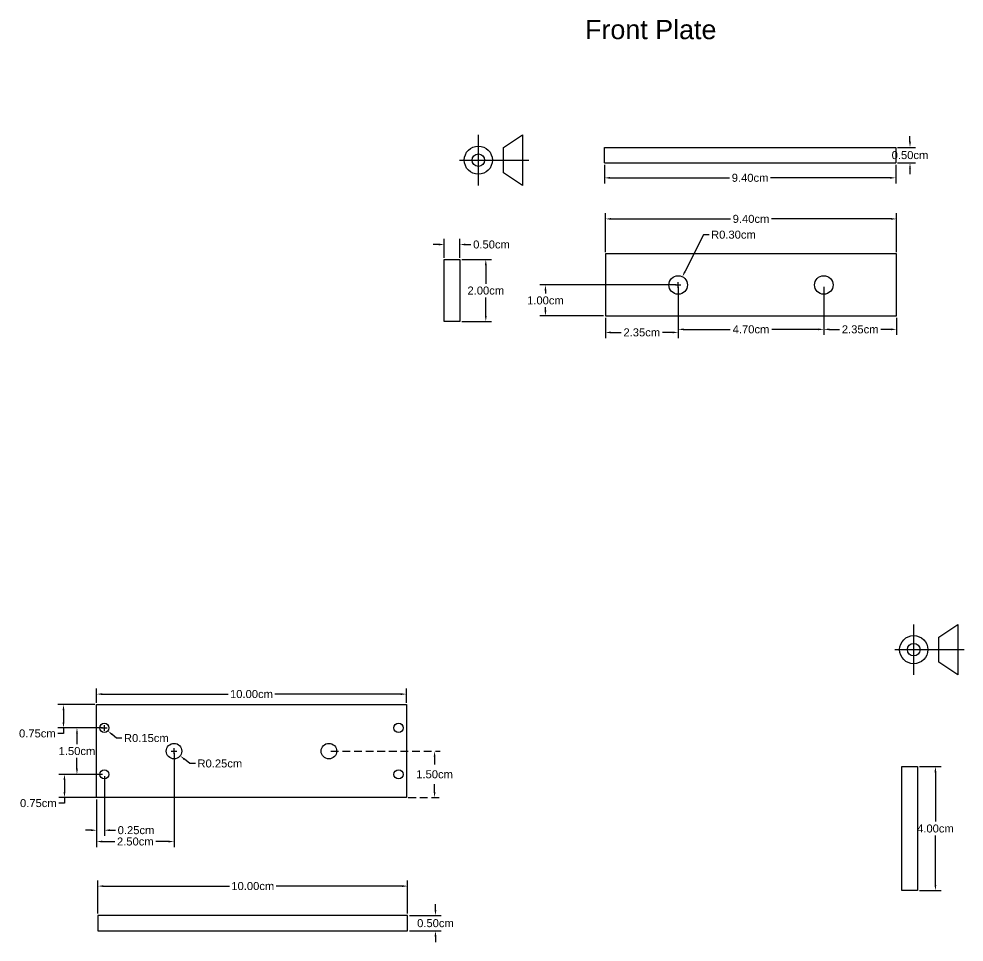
# Model space of a CAD drawing. Header units: inches. Extents: x 15 to 123, y 4 to 42.
# Drawn here: x 42.49 to 73.01, y 11.83 to 41.64 of the extents above; entities that cross this region are included whole.
import ezdxf

# ---------------------------------------------------------------- set-up
doc = ezdxf.new("R2010")
doc.units = ezdxf.units.IN
doc.header["$MEASUREMENT"] = 0
doc.linetypes.add('HIDDEN', pattern=[0.375, 0.25, -0.125])
doc.layers.add('dim', color=250, linetype='Continuous')
doc.styles.get("Standard").update_dxf_attribs({"font": 'arial.ttf'})
doc.dimstyles.get("Standard").update_dxf_attribs({"dimtxt": 0.2585, "dimasz": 0.18, "dimexe": 0.18, "dimexo": 0.0625, "dimgap": 0.09, "dimtad": 0, "dimtih": 1, "dimtoh": 1, "dimzin": 0, "dimdsep": 46, "dimtxsty": 'Standard', "dimcen": 0.09, "dimazin": 0, "dimtfac": 1, "dimtofl": 0, "dimtmove": 0, "dimatfit": 3, "dimfxl": 1, "dimtolj": 1, "dimtzin": 0, "dimlwd": 30, "dimarcsym": 0})

# ---------------------------------------------------------------- blocks, each defined once
blk = doc.blocks.new('*D16')
at = {"layer": 'Defpoints', "color": 0, "lineweight": -3, "transparency": 16777216}
for p in [(55.042, 13.641), (45.042, 12.693), (55.042, 12.693)]:
    blk.add_point(p, dxfattribs=at)
at = {"layer": 'dim', "color": 0, "lineweight": -2, "transparency": 16777216}
for p, q in [((45.042, 12.755), (45.042, 13.821)), ((55.042, 12.755), (55.042, 13.821))]:
    blk.add_line(p, q, dxfattribs=at)
at = {"layer": 'dim', "color": 0, "lineweight": 30, "transparency": 16777216}
for p, q in [((45.222, 13.641), (49.29, 13.641)), ((54.862, 13.641), (50.793, 13.641))]:
    blk.add_line(p, q, dxfattribs=at)
at = {"layer": 'dim', "color": 0, "lineweight": -3, "transparency": 16777216}
for points in [[(45.222, 13.671), (45.222, 13.611), (45.042, 13.641)], [(54.862, 13.671), (54.862, 13.611), (55.042, 13.641)]]:
    blk.add_solid(points, dxfattribs=at)
at = {"layer": 'dim', "color": 0, "transparency": 16777216, "insert": (50.042, 13.641), "char_height": 0.2585, "attachment_point": 5}
blk.add_mtext('\\A1;10.00cm', dxfattribs=at)
blk = doc.blocks.new('*D17')
at = {"layer": 'Defpoints', "color": 0, "lineweight": -3, "transparency": 16777216}
for p in [(55.042, 12.693), (55.94, 12.693), (55.042, 12.193)]:
    blk.add_point(p, dxfattribs=at)
at = {"layer": 'dim', "color": 0, "lineweight": 30, "transparency": 16777216}
for p, q in [((55.94, 12.873), (55.94, 13.053)), ((55.94, 12.013), (55.94, 11.833))]:
    blk.add_line(p, q, dxfattribs=at)
at = {"layer": 'dim', "color": 0, "lineweight": -2, "transparency": 16777216}
for p, q in [((55.104, 12.693), (56.12, 12.693)), ((55.104, 12.193), (56.12, 12.193))]:
    blk.add_line(p, q, dxfattribs=at)
at = {"layer": 'dim', "color": 0, "lineweight": -3, "transparency": 16777216}
for points in [[(55.91, 12.873), (55.97, 12.873), (55.94, 12.693)], [(55.91, 12.013), (55.97, 12.013), (55.94, 12.193)]]:
    blk.add_solid(points, dxfattribs=at)
at = {"layer": 'dim', "color": 0, "transparency": 16777216, "insert": (55.94, 12.443), "char_height": 0.2585, "attachment_point": 5}
blk.add_mtext('\\A1;0.50cm', dxfattribs=at)
blk = doc.blocks.new('*D18')
at = {"layer": 'Defpoints', "color": 0, "lineweight": -3, "transparency": 16777216}
for p in [(55, 19.841), (45, 19.5), (55, 19.5)]:
    blk.add_point(p, dxfattribs=at)
at = {"layer": 'dim', "color": 0, "lineweight": -2, "transparency": 16777216}
for p, q in [((45, 19.562), (45, 20.021)), ((55, 19.562), (55, 20.021))]:
    blk.add_line(p, q, dxfattribs=at)
at = {"layer": 'dim', "color": 0, "lineweight": 30, "transparency": 16777216}
for p, q in [((45.18, 19.841), (49.249, 19.841)), ((54.82, 19.841), (50.751, 19.841))]:
    blk.add_line(p, q, dxfattribs=at)
at = {"layer": 'dim', "color": 0, "lineweight": -3, "transparency": 16777216}
for points in [[(45.18, 19.871), (45.18, 19.811), (45, 19.841)], [(54.82, 19.871), (54.82, 19.811), (55, 19.841)]]:
    blk.add_solid(points, dxfattribs=at)
at = {"layer": 'dim', "color": 0, "transparency": 16777216, "insert": (50, 19.841), "char_height": 0.2585, "attachment_point": 5}
blk.add_mtext('\\A1;10.00cm', dxfattribs=at)
blk = doc.blocks.new('*D19')
at = {"layer": 'Defpoints', "color": 0, "lineweight": -3, "transparency": 16777216}
for p in [(45.25, 18.75), (45.364, 18.653)]:
    blk.add_point(p, dxfattribs=at)
at = {"layer": 'dim', "color": 0, "lineweight": -2, "transparency": 16777216}
for p, q in [((45.16, 18.75), (45.34, 18.75)), ((45.25, 18.66), (45.25, 18.84))]:
    blk.add_line(p, q, dxfattribs=at)
at = {"layer": 'dim', "color": 0, "lineweight": 30, "transparency": 16777216}
for p, q in [((45.639, 18.42), (45.502, 18.536)), ((45.819, 18.42), (45.639, 18.42))]:
    blk.add_line(p, q, dxfattribs=at)
at = {"layer": 'dim', "color": 0, "lineweight": -3, "transparency": 16777216}
blk.add_solid([(45.521, 18.559), (45.482, 18.514), (45.364, 18.653)], dxfattribs=at)
at = {"layer": 'dim', "color": 0, "transparency": 16777216, "insert": (46.606, 18.42), "char_height": 0.2585, "attachment_point": 5}
blk.add_mtext('\\A1;R0.15cm', dxfattribs=at)
blk = doc.blocks.new('*D20')
at = {"layer": 'Defpoints', "color": 0, "lineweight": -3, "transparency": 16777216}
for p in [(47.5, 18), (47.697, 17.846)]:
    blk.add_point(p, dxfattribs=at)
at = {"layer": 'dim', "color": 0, "lineweight": -2, "transparency": 16777216}
for p, q in [((47.5, 17.91), (47.5, 18.09)), ((47.41, 18), (47.59, 18))]:
    blk.add_line(p, q, dxfattribs=at)
at = {"layer": 'dim', "color": 0, "lineweight": 30, "transparency": 16777216}
for p, q in [((48.012, 17.6), (47.839, 17.735)), ((48.192, 17.6), (48.012, 17.6))]:
    blk.add_line(p, q, dxfattribs=at)
at = {"layer": 'dim', "color": 0, "lineweight": -3, "transparency": 16777216}
blk.add_solid([(47.857, 17.759), (47.82, 17.712), (47.697, 17.846)], dxfattribs=at)
at = {"layer": 'dim', "color": 0, "transparency": 16777216, "insert": (48.979, 17.6), "char_height": 0.2585, "attachment_point": 5}
blk.add_mtext('\\A1;R0.25cm', dxfattribs=at)
blk = doc.blocks.new('*D23')
at = {"layer": 'Defpoints', "color": 0, "lineweight": -3, "transparency": 16777216}
for p in [(45.25, 17.25), (45, 16.5), (45.25, 15.446)]:
    blk.add_point(p, dxfattribs=at)
at = {"layer": 'dim', "color": 0, "lineweight": -2, "transparency": 16777216}
for p, q in [((45.25, 17.188), (45.25, 15.266)), ((45, 16.438), (45, 15.266))]:
    blk.add_line(p, q, dxfattribs=at)
at = {"layer": 'dim', "color": 0, "lineweight": 30, "transparency": 16777216}
for p, q in [((44.82, 15.446), (44.64, 15.446)), ((45.43, 15.446), (45.61, 15.446))]:
    blk.add_line(p, q, dxfattribs=at)
at = {"layer": 'dim', "color": 0, "lineweight": -3, "transparency": 16777216}
for points in [[(44.82, 15.476), (44.82, 15.416), (45, 15.446)], [(45.43, 15.476), (45.43, 15.416), (45.25, 15.446)]]:
    blk.add_solid(points, dxfattribs=at)
at = {"layer": 'dim', "color": 0, "transparency": 16777216, "insert": (46.273, 15.446), "char_height": 0.2585, "attachment_point": 5}
blk.add_mtext('\\A1;0.25cm', dxfattribs=at)
blk = doc.blocks.new('*D24')
at = {"layer": 'Defpoints', "color": 0, "lineweight": -3, "transparency": 16777216}
for p in [(47.5, 18), (45, 16.5), (47.5, 15.08)]:
    blk.add_point(p, dxfattribs=at)
at = {"layer": 'dim', "color": 0, "lineweight": -2, "transparency": 16777216}
for p, q in [((47.5, 17.938), (47.5, 14.9)), ((45, 16.438), (45, 14.9))]:
    blk.add_line(p, q, dxfattribs=at)
at = {"layer": 'dim', "color": 0, "lineweight": 30, "transparency": 16777216}
for p, q in [((45.18, 15.08), (45.585, 15.08)), ((47.32, 15.08), (46.915, 15.08))]:
    blk.add_line(p, q, dxfattribs=at)
at = {"layer": 'dim', "color": 0, "lineweight": -3, "transparency": 16777216}
for points in [[(45.18, 15.11), (45.18, 15.05), (45, 15.08)], [(47.32, 15.11), (47.32, 15.05), (47.5, 15.08)]]:
    blk.add_solid(points, dxfattribs=at)
at = {"layer": 'dim', "color": 0, "transparency": 16777216, "insert": (46.25, 15.08), "char_height": 0.2585, "attachment_point": 5}
blk.add_mtext('\\A1;2.50cm', dxfattribs=at)
blk = doc.blocks.new('*D25')
at = {"layer": 'Defpoints', "color": 0, "lineweight": -3, "transparency": 16777216}
for p in [(45, 19.5), (43.931, 18.75), (45.25, 18.75)]:
    blk.add_point(p, dxfattribs=at)
at = {"layer": 'dim', "color": 0, "lineweight": -2, "transparency": 16777216}
for p, q in [((44.938, 19.5), (43.751, 19.5)), ((45.188, 18.75), (43.751, 18.75))]:
    blk.add_line(p, q, dxfattribs=at)
at = {"layer": 'dim', "color": 0, "lineweight": 30, "transparency": 16777216}
for p, q in [((43.931, 19.32), (43.931, 18.93)), ((43.931, 18.75), (43.931, 18.57)), ((43.931, 18.57), (43.751, 18.57))]:
    blk.add_line(p, q, dxfattribs=at)
at = {"layer": 'dim', "color": 0, "lineweight": -3, "transparency": 16777216}
for points in [[(43.901, 19.32), (43.961, 19.32), (43.931, 19.5)], [(43.901, 18.93), (43.961, 18.93), (43.931, 18.75)]]:
    blk.add_solid(points, dxfattribs=at)
at = {"layer": 'dim', "color": 0, "transparency": 16777216, "insert": (43.088, 18.57), "char_height": 0.2585, "attachment_point": 5}
blk.add_mtext('\\A1;0.75cm', dxfattribs=at)
blk = doc.blocks.new('*D26')
at = {"layer": 'Defpoints', "color": 0, "lineweight": -3, "transparency": 16777216}
for p in [(45.25, 18.75), (44.366, 17.25), (45.25, 17.25)]:
    blk.add_point(p, dxfattribs=at)
at = {"layer": 'dim', "color": 0, "lineweight": -2, "transparency": 16777216}
for p, q in [((45.188, 18.75), (44.186, 18.75)), ((45.188, 17.25), (44.186, 17.25))]:
    blk.add_line(p, q, dxfattribs=at)
at = {"layer": 'dim', "color": 0, "lineweight": 30, "transparency": 16777216}
for p, q in [((44.366, 18.57), (44.366, 18.222)), ((44.366, 17.43), (44.366, 17.778))]:
    blk.add_line(p, q, dxfattribs=at)
at = {"layer": 'dim', "color": 0, "lineweight": -3, "transparency": 16777216}
for points in [[(44.336, 18.57), (44.396, 18.57), (44.366, 18.75)], [(44.336, 17.43), (44.396, 17.43), (44.366, 17.25)]]:
    blk.add_solid(points, dxfattribs=at)
at = {"layer": 'dim', "color": 0, "transparency": 16777216, "insert": (44.366, 18), "char_height": 0.2585, "attachment_point": 5}
blk.add_mtext('\\A1;1.50cm', dxfattribs=at)
blk = doc.blocks.new('*D27')
at = {"layer": 'Defpoints', "color": 0, "lineweight": -3, "transparency": 16777216}
for p in [(45.25, 17.25), (43.963, 16.5), (45.25, 16.5)]:
    blk.add_point(p, dxfattribs=at)
at = {"layer": 'dim', "color": 0, "lineweight": -2, "transparency": 16777216}
for p, q in [((45.188, 17.25), (43.783, 17.25)), ((45.188, 16.5), (43.783, 16.5))]:
    blk.add_line(p, q, dxfattribs=at)
at = {"layer": 'dim', "color": 0, "lineweight": 30, "transparency": 16777216}
for p, q in [((43.963, 17.07), (43.963, 16.68)), ((43.963, 16.5), (43.963, 16.32)), ((43.963, 16.32), (43.783, 16.32))]:
    blk.add_line(p, q, dxfattribs=at)
at = {"layer": 'dim', "color": 0, "lineweight": -3, "transparency": 16777216}
for points in [[(43.933, 17.07), (43.993, 17.07), (43.963, 17.25)], [(43.933, 16.68), (43.993, 16.68), (43.963, 16.5)]]:
    blk.add_solid(points, dxfattribs=at)
at = {"layer": 'dim', "color": 0, "transparency": 16777216, "insert": (43.12, 16.32), "char_height": 0.2585, "attachment_point": 5}
blk.add_mtext('\\A1;0.75cm', dxfattribs=at)
blk = doc.blocks.new('*D37')
at = {"layer": 'Defpoints', "color": 0, "lineweight": -3, "transparency": 16777216}
for p in [(71.499, 17.5), (71.499, 13.5), (72.08, 13.5)]:
    blk.add_point(p, dxfattribs=at)
at = {"layer": 'dim', "color": 0, "lineweight": -2, "transparency": 16777216}
for p, q in [((71.561, 17.5), (72.26, 17.5)), ((71.561, 13.5), (72.26, 13.5))]:
    blk.add_line(p, q, dxfattribs=at)
at = {"layer": 'dim', "color": 0, "lineweight": 30, "transparency": 16777216}
for p, q in [((72.08, 17.32), (72.08, 15.722)), ((72.08, 13.68), (72.08, 15.278))]:
    blk.add_line(p, q, dxfattribs=at)
at = {"layer": 'dim', "color": 0, "lineweight": -3, "transparency": 16777216}
for points in [[(72.05, 17.32), (72.11, 17.32), (72.08, 17.5)], [(72.05, 13.68), (72.11, 13.68), (72.08, 13.5)]]:
    blk.add_solid(points, dxfattribs=at)
at = {"layer": 'dim', "color": 0, "transparency": 16777216, "insert": (72.08, 15.5), "char_height": 0.2585, "attachment_point": 5}
blk.add_mtext('\\A1;4.00cm', dxfattribs=at)
blk = doc.blocks.new('*D39')
at = {"layer": 'Defpoints', "color": 0, "lineweight": -3, "transparency": 16777216}
for p in [(63.911, 33.32), (63.776, 33.052)]:
    blk.add_point(p, dxfattribs=at)
at = {"layer": 'dim', "color": 0, "lineweight": 30, "transparency": 16777216}
for p, q in [((64.593, 34.675), (63.991, 33.48)), ((64.773, 34.675), (64.593, 34.675))]:
    blk.add_line(p, q, dxfattribs=at)
at = {"layer": 'dim', "color": 0, "lineweight": -2, "transparency": 16777216}
for p, q in [((63.686, 33.052), (63.866, 33.052)), ((63.776, 32.962), (63.776, 33.142))]:
    blk.add_line(p, q, dxfattribs=at)
at = {"layer": 'dim', "color": 0, "lineweight": -3, "transparency": 16777216}
blk.add_solid([(63.965, 33.494), (64.018, 33.467), (63.911, 33.32)], dxfattribs=at)
at = {"layer": 'dim', "color": 0, "transparency": 16777216, "insert": (65.559, 34.675), "char_height": 0.2585, "attachment_point": 5}
blk.add_mtext('\\A1;R0.30cm', dxfattribs=at)
blk = doc.blocks.new('*D40')
at = {"layer": 'Defpoints', "color": 0, "lineweight": -3, "transparency": 16777216}
for p in [(70.826, 35.185), (61.426, 34.052), (70.826, 34.052)]:
    blk.add_point(p, dxfattribs=at)
at = {"layer": 'dim', "color": 0, "lineweight": -2, "transparency": 16777216}
for p, q in [((61.426, 34.114), (61.426, 35.365)), ((70.826, 34.114), (70.826, 35.365))]:
    blk.add_line(p, q, dxfattribs=at)
at = {"layer": 'dim', "color": 0, "lineweight": 30, "transparency": 16777216}
for p, q in [((61.606, 35.185), (65.463, 35.185)), ((70.646, 35.185), (66.789, 35.185))]:
    blk.add_line(p, q, dxfattribs=at)
at = {"layer": 'dim', "color": 0, "lineweight": -3, "transparency": 16777216}
for points in [[(61.606, 35.215), (61.606, 35.155), (61.426, 35.185)], [(70.646, 35.215), (70.646, 35.155), (70.826, 35.185)]]:
    blk.add_solid(points, dxfattribs=at)
at = {"layer": 'dim', "color": 0, "transparency": 16777216, "insert": (66.126, 35.185), "char_height": 0.2585, "attachment_point": 5}
blk.add_mtext('\\A1;9.40cm', dxfattribs=at)
blk = doc.blocks.new('*D41')
at = {"layer": 'Defpoints', "color": 0, "lineweight": -3, "transparency": 16777216}
for p in [(63.776, 33.052), (61.426, 32.052), (63.776, 31.519)]:
    blk.add_point(p, dxfattribs=at)
at = {"layer": 'dim', "color": 0, "lineweight": -2, "transparency": 16777216}
for p, q in [((63.776, 32.989), (63.776, 31.339)), ((61.426, 31.989), (61.426, 31.339))]:
    blk.add_line(p, q, dxfattribs=at)
at = {"layer": 'dim', "color": 0, "lineweight": 30, "transparency": 16777216}
for p, q in [((61.606, 31.519), (61.936, 31.519)), ((63.596, 31.519), (63.266, 31.519))]:
    blk.add_line(p, q, dxfattribs=at)
at = {"layer": 'dim', "color": 0, "lineweight": -3, "transparency": 16777216}
for points in [[(61.606, 31.549), (61.606, 31.489), (61.426, 31.519)], [(63.596, 31.549), (63.596, 31.489), (63.776, 31.519)]]:
    blk.add_solid(points, dxfattribs=at)
at = {"layer": 'dim', "color": 0, "transparency": 16777216, "insert": (62.601, 31.519), "char_height": 0.2585, "attachment_point": 5}
blk.add_mtext('\\A1;2.35cm', dxfattribs=at)
blk = doc.blocks.new('*D42')
at = {"layer": 'Defpoints', "color": 0, "lineweight": -3, "transparency": 16777216}
for p in [(68.476, 33.052), (70.826, 32.052), (70.826, 31.618)]:
    blk.add_point(p, dxfattribs=at)
at = {"layer": 'dim', "color": 0, "lineweight": -2, "transparency": 16777216}
for p, q in [((68.476, 32.989), (68.476, 31.438)), ((70.826, 31.989), (70.826, 31.438))]:
    blk.add_line(p, q, dxfattribs=at)
at = {"layer": 'dim', "color": 0, "lineweight": 30, "transparency": 16777216}
for p, q in [((68.656, 31.618), (68.986, 31.618)), ((70.646, 31.618), (70.316, 31.618))]:
    blk.add_line(p, q, dxfattribs=at)
at = {"layer": 'dim', "color": 0, "lineweight": -3, "transparency": 16777216}
for points in [[(68.656, 31.648), (68.656, 31.588), (68.476, 31.618)], [(70.646, 31.648), (70.646, 31.588), (70.826, 31.618)]]:
    blk.add_solid(points, dxfattribs=at)
at = {"layer": 'dim', "color": 0, "transparency": 16777216, "insert": (69.651, 31.618), "char_height": 0.2585, "attachment_point": 5}
blk.add_mtext('\\A1;2.35cm', dxfattribs=at)
blk = doc.blocks.new('*D43')
at = {"layer": 'Defpoints', "color": 0, "lineweight": -3, "transparency": 16777216}
for p in [(63.776, 33.052), (68.476, 33.052), (68.476, 31.618)]:
    blk.add_point(p, dxfattribs=at)
at = {"layer": 'dim', "color": 0, "lineweight": -2, "transparency": 16777216}
for p, q in [((63.776, 32.989), (63.776, 31.438)), ((68.476, 32.989), (68.476, 31.438))]:
    blk.add_line(p, q, dxfattribs=at)
at = {"layer": 'dim', "color": 0, "lineweight": 30, "transparency": 16777216}
for p, q in [((63.956, 31.618), (65.458, 31.618)), ((68.296, 31.618), (66.794, 31.618))]:
    blk.add_line(p, q, dxfattribs=at)
at = {"layer": 'dim', "color": 0, "lineweight": -3, "transparency": 16777216}
for points in [[(63.956, 31.648), (63.956, 31.588), (63.776, 31.618)], [(68.296, 31.648), (68.296, 31.588), (68.476, 31.618)]]:
    blk.add_solid(points, dxfattribs=at)
at = {"layer": 'dim', "color": 0, "transparency": 16777216, "insert": (66.126, 31.618), "char_height": 0.2585, "attachment_point": 5}
blk.add_mtext('\\A1;4.70cm', dxfattribs=at)
blk = doc.blocks.new('*D44')
at = {"layer": 'Defpoints', "color": 0, "lineweight": -3, "transparency": 16777216}
for p in [(63.776, 33.052), (59.49, 32.052), (61.426, 32.052)]:
    blk.add_point(p, dxfattribs=at)
at = {"layer": 'dim', "color": 0, "lineweight": -2, "transparency": 16777216}
for p, q in [((63.713, 33.052), (59.31, 33.052)), ((61.363, 32.052), (59.31, 32.052))]:
    blk.add_line(p, q, dxfattribs=at)
at = {"layer": 'dim', "color": 0, "lineweight": 30, "transparency": 16777216}
for p, q in [((59.49, 32.872), (59.49, 32.774)), ((59.49, 32.232), (59.49, 32.33))]:
    blk.add_line(p, q, dxfattribs=at)
at = {"layer": 'dim', "color": 0, "lineweight": -3, "transparency": 16777216}
for points in [[(59.46, 32.872), (59.52, 32.872), (59.49, 33.052)], [(59.46, 32.232), (59.52, 32.232), (59.49, 32.052)]]:
    blk.add_solid(points, dxfattribs=at)
at = {"layer": 'dim', "color": 0, "transparency": 16777216, "insert": (59.49, 32.552), "char_height": 0.2585, "attachment_point": 5}
blk.add_mtext('\\A1;1.00cm', dxfattribs=at)
blk = doc.blocks.new('*D45')
at = {"layer": 'Defpoints', "color": 0, "lineweight": -3, "transparency": 16777216}
for p in [(56.726, 34.358), (56.226, 33.87), (56.726, 33.87)]:
    blk.add_point(p, dxfattribs=at)
at = {"layer": 'dim', "color": 0, "lineweight": -2, "transparency": 16777216}
for p, q in [((56.226, 33.933), (56.226, 34.538)), ((56.726, 33.933), (56.726, 34.538))]:
    blk.add_line(p, q, dxfattribs=at)
at = {"layer": 'dim', "color": 0, "lineweight": 30, "transparency": 16777216}
for p, q in [((56.046, 34.358), (55.866, 34.358)), ((56.906, 34.358), (57.086, 34.358))]:
    blk.add_line(p, q, dxfattribs=at)
at = {"layer": 'dim', "color": 0, "lineweight": -3, "transparency": 16777216}
for points in [[(56.046, 34.388), (56.046, 34.328), (56.226, 34.358)], [(56.906, 34.388), (56.906, 34.328), (56.726, 34.358)]]:
    blk.add_solid(points, dxfattribs=at)
at = {"layer": 'dim', "color": 0, "transparency": 16777216, "insert": (57.749, 34.358), "char_height": 0.2585, "attachment_point": 5}
blk.add_mtext('\\A1;0.50cm', dxfattribs=at)
blk = doc.blocks.new('*D46')
at = {"layer": 'Defpoints', "color": 0, "lineweight": -3, "transparency": 16777216}
for p in [(56.726, 33.87), (57.565, 33.87), (56.726, 31.87)]:
    blk.add_point(p, dxfattribs=at)
at = {"layer": 'dim', "color": 0, "lineweight": -2, "transparency": 16777216}
for p, q in [((56.788, 33.87), (57.745, 33.87)), ((56.788, 31.87), (57.745, 31.87))]:
    blk.add_line(p, q, dxfattribs=at)
at = {"layer": 'dim', "color": 0, "lineweight": 30, "transparency": 16777216}
for p, q in [((57.565, 33.69), (57.565, 33.092)), ((57.565, 32.05), (57.565, 32.648))]:
    blk.add_line(p, q, dxfattribs=at)
at = {"layer": 'dim', "color": 0, "lineweight": -3, "transparency": 16777216}
for points in [[(57.535, 33.69), (57.595, 33.69), (57.565, 33.87)], [(57.535, 32.05), (57.595, 32.05), (57.565, 31.87)]]:
    blk.add_solid(points, dxfattribs=at)
at = {"layer": 'dim', "color": 0, "transparency": 16777216, "insert": (57.565, 32.87), "char_height": 0.2585, "attachment_point": 5}
blk.add_mtext('\\A1;2.00cm', dxfattribs=at)
blk = doc.blocks.new('*D47')
at = {"layer": 'Defpoints', "color": 0, "lineweight": -3, "transparency": 16777216}
for p in [(61.397, 36.994), (70.797, 36.994), (70.797, 36.511)]:
    blk.add_point(p, dxfattribs=at)
at = {"layer": 'dim', "color": 0, "lineweight": -2, "transparency": 16777216}
for p, q in [((61.397, 36.931), (61.397, 36.331)), ((70.797, 36.931), (70.797, 36.331))]:
    blk.add_line(p, q, dxfattribs=at)
at = {"layer": 'dim', "color": 0, "lineweight": 30, "transparency": 16777216}
for p, q in [((61.577, 36.511), (65.434, 36.511)), ((70.617, 36.511), (66.76, 36.511))]:
    blk.add_line(p, q, dxfattribs=at)
at = {"layer": 'dim', "color": 0, "lineweight": -3, "transparency": 16777216}
for points in [[(61.577, 36.541), (61.577, 36.481), (61.397, 36.511)], [(70.617, 36.541), (70.617, 36.481), (70.797, 36.511)]]:
    blk.add_solid(points, dxfattribs=at)
at = {"layer": 'dim', "color": 0, "transparency": 16777216, "insert": (66.097, 36.511), "char_height": 0.2585, "attachment_point": 5}
blk.add_mtext('\\A1;9.40cm', dxfattribs=at)
blk = doc.blocks.new('*D48')
at = {"layer": 'Defpoints', "color": 0, "lineweight": -3, "transparency": 16777216}
for p in [(70.797, 37.494), (70.797, 36.994), (71.259, 36.994)]:
    blk.add_point(p, dxfattribs=at)
at = {"layer": 'dim', "color": 0, "lineweight": 30, "transparency": 16777216}
for p, q in [((71.259, 37.674), (71.259, 37.854)), ((71.259, 36.814), (71.259, 36.634))]:
    blk.add_line(p, q, dxfattribs=at)
at = {"layer": 'dim', "color": 0, "lineweight": -2, "transparency": 16777216}
for p, q in [((70.86, 37.494), (71.439, 37.494)), ((70.86, 36.994), (71.439, 36.994))]:
    blk.add_line(p, q, dxfattribs=at)
at = {"layer": 'dim', "color": 0, "lineweight": -3, "transparency": 16777216}
for points in [[(71.229, 37.674), (71.289, 37.674), (71.259, 37.494)], [(71.229, 36.814), (71.289, 36.814), (71.259, 36.994)]]:
    blk.add_solid(points, dxfattribs=at)
at = {"layer": 'dim', "color": 0, "transparency": 16777216, "insert": (71.259, 37.244), "char_height": 0.2585, "attachment_point": 5}
blk.add_mtext('\\A1;0.50cm', dxfattribs=at)
blk = doc.blocks.new('*D64')
at = {"layer": 'Defpoints', "color": 0, "linetype": 'HIDDEN', "lineweight": -3, "transparency": 16777216}
for p in [(52.5, 18), (55, 16.5), (55.911, 16.5)]:
    blk.add_point(p, dxfattribs=at)
at = {"layer": 'dim', "color": 0, "linetype": 'HIDDEN', "lineweight": -2, "transparency": 16777216}
for p, q in [((52.563, 18), (56.091, 18)), ((55.063, 16.5), (56.091, 16.5))]:
    blk.add_line(p, q, dxfattribs=at)
at = {"layer": 'dim', "color": 0, "linetype": 'HIDDEN', "lineweight": 30, "transparency": 16777216}
for p, q in [((55.911, 17.82), (55.911, 17.472)), ((55.911, 16.68), (55.911, 17.028))]:
    blk.add_line(p, q, dxfattribs=at)
at = {"layer": 'dim', "color": 0, "linetype": 'HIDDEN', "lineweight": -3, "transparency": 16777216}
for points in [[(55.881, 17.82), (55.941, 17.82), (55.911, 18)], [(55.881, 16.68), (55.941, 16.68), (55.911, 16.5)]]:
    blk.add_solid(points, dxfattribs=at)
at = {"layer": 'dim', "color": 0, "linetype": 'HIDDEN', "lineweight": -3, "transparency": 16777216, "insert": (55.911, 17.25), "char_height": 0.2585, "attachment_point": 5}
blk.add_mtext('\\A1;1.50cm', dxfattribs=at)

msp = doc.modelspace()

# ---------------------------------------------------------------- linework, layer by layer
for p, q in [((57.324, 36.269), (57.324, 37.895)), ((58.137, 37.488), (58.747, 37.895)), ((58.747, 37.895), (58.747, 36.269)), ((58.137, 36.675), (58.137, 37.488)), ((61.397, 36.994), (61.397, 37.494)), ((61.397, 37.494), (70.797, 37.494)), ((70.797, 37.494), (70.797, 36.994)), ((56.714, 37.082), (58.341, 37.082)), ((58.341, 37.082), (58.95, 37.082)), ((61.397, 36.994), (70.797, 36.994)), ((58.747, 36.269), (58.137, 36.675)), ((56.226, 33.87), (56.726, 33.87)), ((56.226, 31.87), (56.226, 33.87)), ((56.726, 33.87), (56.726, 31.87)), ((70.826, 34.052), (61.426, 34.052)), ((61.426, 34.052), (61.426, 32.052)), ((70.826, 32.052), (70.826, 34.052)), ((61.426, 32.052), (70.826, 32.052)), ((56.726, 31.87), (56.226, 31.87)), ((71.379, 20.463), (71.379, 22.089)), ((72.192, 21.682), (72.802, 22.089)), ((72.802, 22.089), (72.802, 20.463)), ((72.192, 20.869), (72.192, 21.682)), ((70.769, 21.276), (72.396, 21.276)), ((72.396, 21.276), (73.005, 21.276)), ((72.802, 20.463), (72.192, 20.869)), ((45, 16.5), (45, 19.5)), ((45, 19.5), (55, 19.5)), ((55, 19.5), (55, 16.5)), ((70.999, 17.5), (71.499, 17.5)), ((70.999, 13.5), (70.999, 17.5)), ((71.499, 17.5), (71.499, 13.5)), ((55, 16.5), (45, 16.5)), ((71.499, 13.5), (70.999, 13.5)), ((55.042, 12.693), (45.042, 12.693)), ((45.042, 12.693), (45.042, 12.193)), ((55.042, 12.193), (55.042, 12.693)), ((45.042, 12.193), (55.042, 12.193))]:
    msp.add_line(p, q)
for centre, radius in [((57.324, 37.082), 0.455), ((57.324, 37.082), 0.203), ((63.776, 33.052), 0.3), ((68.476, 33.052), 0.3), ((71.379, 21.276), 0.455), ((71.379, 21.276), 0.203), ((45.25, 18.75), 0.15), ((54.75, 18.75), 0.15), ((47.5, 18), 0.25), ((52.5, 18), 0.25), ((45.25, 17.25), 0.15), ((54.75, 17.25), 0.15)]:
    msp.add_circle(centre, radius)

# ---------------------------------------------------------------- texts
at = {"layer": 'dim', "linetype": 'HIDDEN', "lineweight": -3, "insert": (60.768, 41.61), "char_height": 0.62104, "attachment_point": 1}
msp.add_mtext_dynamic_manual_height_columns('Front Plate', width=16.47159, gutter_width=3.105, heights=[0], dxfattribs=at)

# ---------------------------------------------------------------- dimensions: what is measured, and where the dimension line sits
at = {"layer": 'dim'}
for base, p1, p2, picture, middle in [((71.259, 36.994), (70.797, 37.494), (70.797, 36.994), '*D48', (71.259, 37.244)), ((57.565, 33.87), (56.726, 31.87), (56.726, 33.87), '*D46', (57.565, 32.87)), ((59.49, 32.052), (63.776, 33.052), (61.426, 32.052), '*D44', (59.49, 32.552)), ((43.931, 18.75), (45, 19.5), (45.25, 18.75), '*D25', (43.088, 18.57)), ((44.366, 17.25), (45.25, 18.75), (45.25, 17.25), '*D26', (44.366, 18)), ((72.08, 13.5), (71.499, 17.5), (71.499, 13.5), '*D37', (72.08, 15.5)), ((43.963, 16.5), (45.25, 17.25), (45.25, 16.5), '*D27', (43.12, 16.32)), ((55.94, 12.693), (55.042, 12.193), (55.042, 12.693), '*D17', (55.94, 12.443))]:
    dim = msp.add_linear_dim(base=base, p1=p1, p2=p2, angle=90, dimstyle='Standard', override={"dimpost": 'cm'}, dxfattribs=at)
    dim.commit()
    dim.dimension.update_dxf_attribs({"geometry": picture, "text_midpoint": middle})
for base, p1, p2, picture, middle in [((70.797, 36.511), (61.397, 36.994), (70.797, 36.994), '*D47', (66.097, 36.511)), ((70.826, 35.185), (61.426, 34.052), (70.826, 34.052), '*D40', (66.126, 35.185)), ((56.726, 34.358), (56.226, 33.87), (56.726, 33.87), '*D45', (57.749, 34.358)), ((63.776, 31.519), (61.426, 32.052), (63.776, 33.052), '*D41', (62.601, 31.519)), ((68.476, 31.618), (63.776, 33.052), (68.476, 33.052), '*D43', (66.126, 31.618)), ((70.826, 31.618), (68.476, 33.052), (70.826, 32.052), '*D42', (69.651, 31.618)), ((55, 19.841), (45, 19.5), (55, 19.5), '*D18', (50, 19.841)), ((47.5, 15.08), (45, 16.5), (47.5, 18), '*D24', (46.25, 15.08)), ((45.25, 15.446), (45, 16.5), (45.25, 17.25), '*D23', (46.273, 15.446)), ((55.042, 13.641), (45.042, 12.693), (55.042, 12.693), '*D16', (50.042, 13.641))]:
    dim = msp.add_linear_dim(base=base, p1=p1, p2=p2, dimstyle='Standard', override={"dimpost": 'cm'}, dxfattribs=at)
    dim.commit()
    dim.dimension.update_dxf_attribs({"geometry": picture, "text_midpoint": middle})
for center, mpoint, picture, middle in [((63.776, 33.052), (63.911, 33.32), '*D39', (65.559, 34.675)), ((47.5, 18), (47.697, 17.846), '*D20', (48.979, 17.6))]:
    dim = msp.add_radius_dim(center=center, mpoint=mpoint, dimstyle='Standard', override={"dimpost": 'cm'}, dxfattribs=at)
    dim.commit()
    dim.dimension.update_dxf_attribs({"geometry": picture, "text_midpoint": middle, "dimtype": 164})
dim = msp.add_radius_dim(center=(45.25, 18.75), mpoint=(45.364, 18.653), dimstyle='Standard', override={"dimpost": 'cm'}, dxfattribs=at)
dim.commit()
dim.dimension.update_dxf_attribs({"geometry": '*D19', "text_midpoint": (46.606, 18.42)})
at = {"layer": 'dim', "linetype": 'HIDDEN', "lineweight": -3}
dim = msp.add_linear_dim(base=(55.911, 16.5), p1=(52.5, 18), p2=(55, 16.5), angle=90, dimstyle='Standard', override={"dimpost": 'cm'}, dxfattribs=at)
dim.commit()
dim.dimension.update_dxf_attribs({"geometry": '*D64', "text_midpoint": (55.911, 17.25)})

doc.saveas('drawing.dxf')
